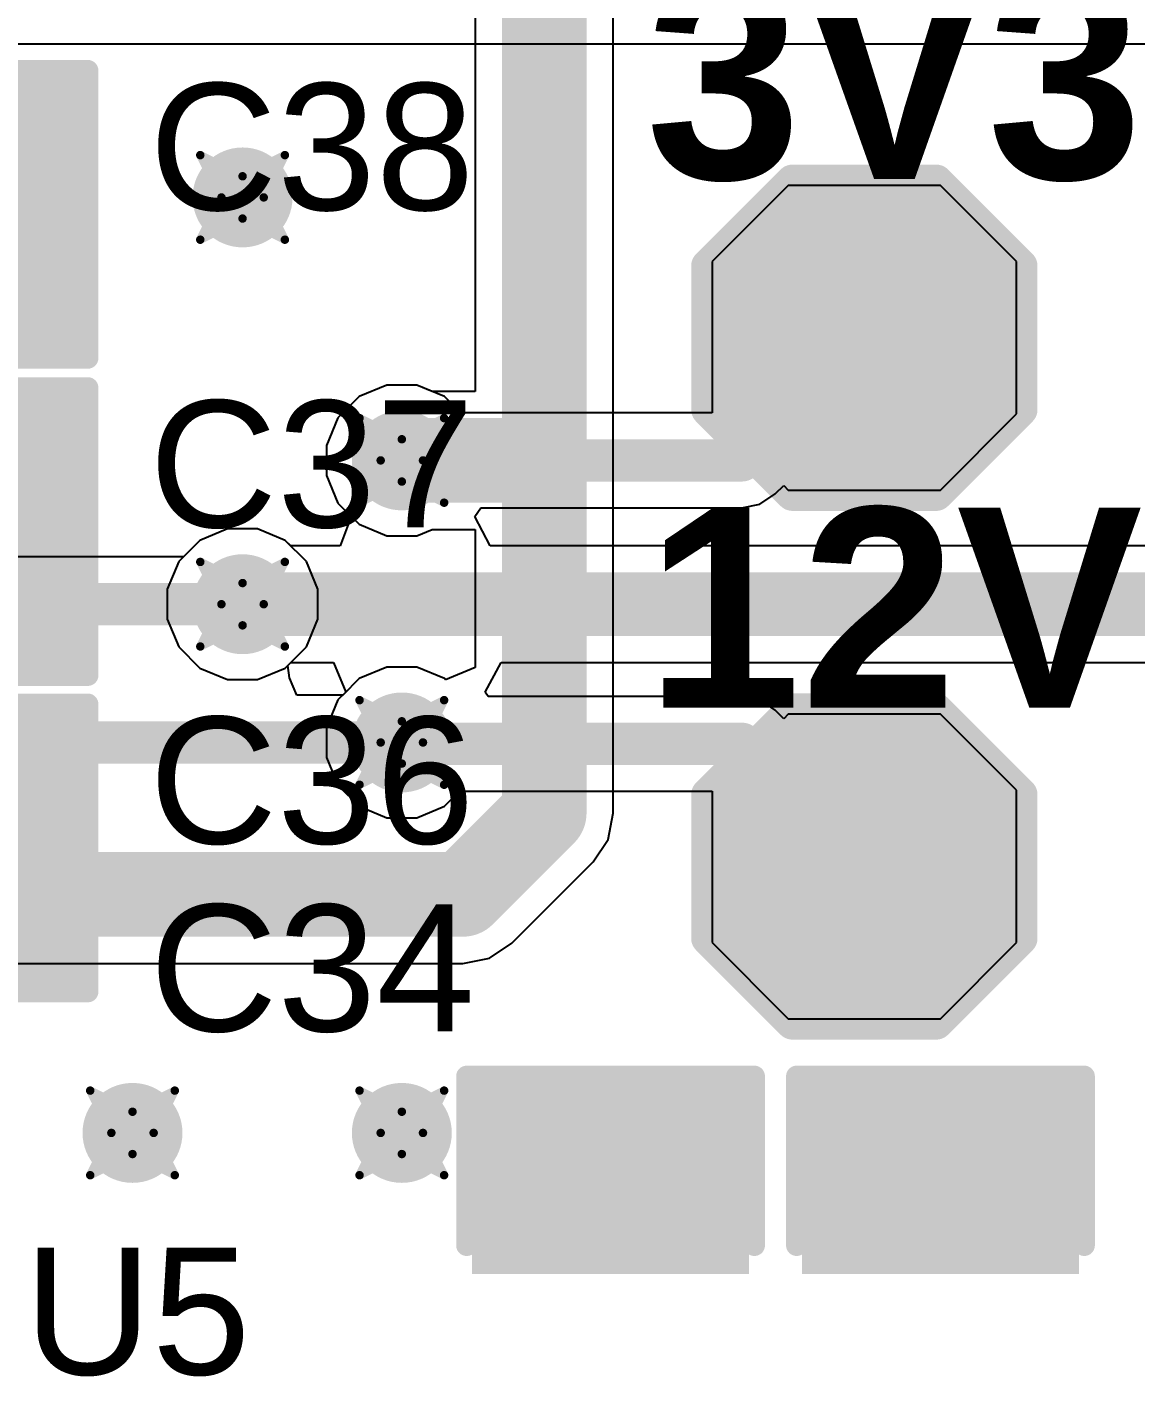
# Model space of a CAD drawing. Header units: inches. Extents: x -5 to 247, y -53 to 67.
# Drawn here: x 40.59 to 47.25, y -29.07 to -20.94 of the extents above; entities that cross this region are included whole.
import ezdxf

# ---------------------------------------------------------------- set-up
doc = ezdxf.new("R2010")
doc.units = ezdxf.units.IN
for name, color, linetype in [('Board Outline', 216, 'Continuous'), ('Bottom Layer', 5, 'Continuous'), ('Drill Drawing', 1, 'Continuous'), ('Top Layer', 1, 'Continuous'), ('Top Overlay', 2, 'Continuous'), ('Top Paste', 8, 'Continuous'), ('Top Solder', 216, 'Continuous'), ('Via Holes', 16, 'Continuous')]:
    doc.layers.add(name, color=color, linetype=linetype)
doc.styles.add('Arial', font='', dxfattribs={"height": 0.2})
doc.styles.add('Arial_Bold', font='', dxfattribs={"height": 0.2})
doc.styles.get('Arial').set_extended_font_data('Arial')
doc.styles.get('Arial_Bold').set_extended_font_data('Arial', bold=True)

# ---------------------------------------------------------------- blocks, each defined once
blk = doc.blocks.new('T__________16')
at = {"layer": 'Top Layer'}
blk.add_hatch(color=1, dxfattribs=at).paths.add_polyline_path([(0.3809999999999999, 0.7619999999999999), (-0.3809999999999999, 0.7619999999999999), (-0.7619999999999999, 0.3809999999999999), (-0.7619999999999999, -0.3809999999999999), (-0.3809999999999999, -0.7619999999999999), (0.3809999999999999, -0.7619999999999999), (0.7619999999999999, -0.3809999999999999), (0.7619999999999999, 0.3809999999999999)])
at = {"layer": 'Top Paste'}
blk.add_hatch(color=8, dxfattribs=at).paths.add_polyline_path([(0.3809999999999999, 0.7619999999999999), (-0.3809999999999999, 0.7619999999999999), (-0.7619999999999999, 0.3809999999999999), (-0.7619999999999999, -0.3809999999999999), (-0.3809999999999999, -0.7619999999999999), (0.3809999999999999, -0.7619999999999999), (0.7619999999999999, -0.3809999999999999), (0.7619999999999999, 0.3809999999999999)])
at = {"layer": 'Top Solder'}
blk.add_hatch(color=216, dxfattribs=at).paths.add_polyline_path([(0.4318, 0.8636), (-0.4318, 0.8636), (-0.8636, 0.4318), (-0.8636, -0.4318), (-0.4318, -0.8636), (0.4318, -0.8636), (0.8636, -0.4318), (0.8636, 0.4318)])
at = {"layer": 'Top Overlay', "const_width": 0.1999996}
for points in [[(-0.9397999999999999, 0.4318), (-0.4318, 0.9397999999999999)], [(-0.4318, 0.9397999999999999), (0.4318, 0.9397999999999999)], [(0.4318, 0.9397999999999999), (0.9397999999999999, 0.4318)], [(-0.9397999999999999, -0.4318), (-0.9397999999999999, 0.4318)], [(0.9397999999999999, -0.4318), (0.9397999999999999, 0.4318)], [(-0.9397999999999999, -0.4318), (-0.4318, -0.9397999999999999)], [(0.4318, -0.9397999999999999), (0.9397999999999999, -0.4318)], [(-0.4318, -0.9397999999999999), (0.4318, -0.9397999999999999)]]:
    blk.add_lwpolyline(points, dxfattribs=at)
at = {"layer": 'Top Overlay', "const_width": 0.0999998}
for points in [[(-0.4817998999999999, 0.9397999999999999, 1), (-0.3818001, 0.9397999999999999, 1)], [(-0.4817998999999999, 0.9397999999999999, 1), (-0.3818001, 0.9397999999999999, 1)], [(0.3818001, 0.9397999999999999, 1), (0.4817998999999999, 0.9397999999999999, 1)], [(0.3818001, 0.9397999999999999, 1), (0.4817998999999999, 0.9397999999999999, 1)], [(-0.9897999000000001, 0.4318, 1), (-0.8898001, 0.4318, 1)], [(-0.9897999000000001, 0.4318, 1), (-0.8898001, 0.4318, 1)], [(0.8898001, 0.4318, 1), (0.9897999000000001, 0.4318, 1)], [(0.8898001, 0.4318, 1), (0.9897999000000001, 0.4318, 1)], [(-0.9897999000000001, -0.4318, 1), (-0.8898001, -0.4318, 1)], [(-0.9897999000000001, -0.4318, 1), (-0.8898001, -0.4318, 1)], [(0.8898001, -0.4318, 1), (0.9897999000000001, -0.4318, 1)], [(0.8898001, -0.4318, 1), (0.9897999000000001, -0.4318, 1)], [(-0.4817998999999999, -0.9397999999999999, 1), (-0.3818001, -0.9397999999999999, 1)], [(-0.4817998999999999, -0.9397999999999999, 1), (-0.3818001, -0.9397999999999999, 1)], [(0.3818001, -0.9397999999999999, 1), (0.4817998999999999, -0.9397999999999999, 1)], [(0.3818001, -0.9397999999999999, 1), (0.4817998999999999, -0.9397999999999999, 1)]]:
    blk.add_lwpolyline(points, format="xyb", close=True, dxfattribs=at)
blk = doc.blocks.new('T__________18')
at = {"layer": 'Top Layer'}
blk.add_hatch(color=1, dxfattribs=at).paths.add_polyline_path([(0.3809999999999999, 0.7619999999999999), (-0.3809999999999999, 0.7619999999999999), (-0.7619999999999999, 0.3809999999999999), (-0.7619999999999999, -0.3809999999999999), (-0.3809999999999999, -0.7619999999999999), (0.3809999999999999, -0.7619999999999999), (0.7619999999999999, -0.3809999999999999), (0.7619999999999999, 0.3809999999999999)])
at = {"layer": 'Top Paste'}
blk.add_hatch(color=8, dxfattribs=at).paths.add_polyline_path([(0.3809999999999999, 0.7619999999999999), (-0.3809999999999999, 0.7619999999999999), (-0.7619999999999999, 0.3809999999999999), (-0.7619999999999999, -0.3809999999999999), (-0.3809999999999999, -0.7619999999999999), (0.3809999999999999, -0.7619999999999999), (0.7619999999999999, -0.3809999999999999), (0.7619999999999999, 0.3809999999999999)])
at = {"layer": 'Top Solder'}
blk.add_hatch(color=216, dxfattribs=at).paths.add_polyline_path([(0.4318, 0.8636), (-0.4318, 0.8636), (-0.8636, 0.4318), (-0.8636, -0.4318), (-0.4318, -0.8636), (0.4318, -0.8636), (0.8636, -0.4318), (0.8636, 0.4318)])
at = {"layer": 'Top Overlay', "const_width": 0.1999996}
for points in [[(-0.9397999999999999, 0.4318), (-0.4318, 0.9397999999999999)], [(-0.4318, 0.9397999999999999), (0.4318, 0.9397999999999999)], [(0.4318, 0.9397999999999999), (0.9397999999999999, 0.4318)], [(-0.9397999999999999, -0.4318), (-0.9397999999999999, 0.4318)], [(0.9397999999999999, -0.4318), (0.9397999999999999, 0.4318)], [(-0.9397999999999999, -0.4318), (-0.4318, -0.9397999999999999)], [(0.4318, -0.9397999999999999), (0.9397999999999999, -0.4318)], [(-0.4318, -0.9397999999999999), (0.4318, -0.9397999999999999)]]:
    blk.add_lwpolyline(points, dxfattribs=at)
at = {"layer": 'Top Overlay', "const_width": 0.0999998}
for points in [[(-0.4817998999999999, 0.9397999999999999, 1), (-0.3818001, 0.9397999999999999, 1)], [(-0.4817998999999999, 0.9397999999999999, 1), (-0.3818001, 0.9397999999999999, 1)], [(0.3818001, 0.9397999999999999, 1), (0.4817998999999999, 0.9397999999999999, 1)], [(0.3818001, 0.9397999999999999, 1), (0.4817998999999999, 0.9397999999999999, 1)], [(-0.9897999000000001, 0.4318, 1), (-0.8898001, 0.4318, 1)], [(-0.9897999000000001, 0.4318, 1), (-0.8898001, 0.4318, 1)], [(0.8898001, 0.4318, 1), (0.9897999000000001, 0.4318, 1)], [(0.8898001, 0.4318, 1), (0.9897999000000001, 0.4318, 1)], [(-0.9897999000000001, -0.4318, 1), (-0.8898001, -0.4318, 1)], [(-0.9897999000000001, -0.4318, 1), (-0.8898001, -0.4318, 1)], [(0.8898001, -0.4318, 1), (0.9897999000000001, -0.4318, 1)], [(0.8898001, -0.4318, 1), (0.9897999000000001, -0.4318, 1)], [(-0.4817998999999999, -0.9397999999999999, 1), (-0.3818001, -0.9397999999999999, 1)], [(-0.4817998999999999, -0.9397999999999999, 1), (-0.3818001, -0.9397999999999999, 1)], [(0.3818001, -0.9397999999999999, 1), (0.4817998999999999, -0.9397999999999999, 1)], [(0.3818001, -0.9397999999999999, 1), (0.4817998999999999, -0.9397999999999999, 1)]]:
    blk.add_lwpolyline(points, format="xyb", close=True, dxfattribs=at)
blk = doc.blocks.new('C___0805_38')
at = {"layer": 'Top Layer'}
for points in [[(-1.524, 0.7619999999999999), (-0.508, 0.7619999999999999), (-0.508, -0.7619999999999999), (-1.524, -0.7619999999999999)], [(0.508, 0.7619999999999999), (1.524, 0.7619999999999999), (1.524, -0.7619999999999999), (0.508, -0.7619999999999999)]]:
    blk.add_hatch(color=1, dxfattribs=at).paths.add_polyline_path(points)
at = {"layer": 'Top Paste'}
for points in [[(-1.524, 0.7619999999999999), (-0.508, 0.7619999999999999), (-0.508, -0.7619999999999999), (-1.524, -0.7619999999999999)], [(0.508, 0.7619999999999999), (1.524, 0.7619999999999999), (1.524, -0.7619999999999999), (0.508, -0.7619999999999999)]]:
    blk.add_hatch(color=8, dxfattribs=at).paths.add_polyline_path(points)
at = {"layer": 'Top Solder'}
for points in [[(-1.59399986, 0.8319998599999999), (-0.4380001399999999, 0.8319998599999999), (-0.4380001399999999, -0.8319998599999999), (-1.59399986, -0.8319998599999999)], [(0.4380001399999999, 0.8319998599999999), (1.59399986, 0.8319998599999999), (1.59399986, -0.8319998599999999), (0.4380001399999999, -0.8319998599999999)]]:
    blk.add_hatch(color=216, dxfattribs=at).paths.add_polyline_path(points)
at = {"layer": 'Top Overlay', "const_width": 0.127}
for points in [[(-0.6096, 0.8636), (-1.6256, 0.8636)], [(-1.6256, 0.8636), (-1.6256, -0.8636)], [(1.6256, 0.8636), (0.6096, 0.8636)], [(1.6256, 0.8636), (1.6256, -0.8636)], [(-0.6096, -0.8636), (-1.6256, -0.8636)], [(1.6256, -0.8636), (0.6096, -0.8636)]]:
    blk.add_lwpolyline(points, dxfattribs=at)
at = {"layer": 'Top Overlay', "const_width": 0.0635}
for points in [[(-1.65735, 0.8636, 1), (-1.59385, 0.8636, 1)], [(-1.65735, 0.8636, 1), (-1.59385, 0.8636, 1)], [(-0.64135, 0.8636, 1), (-0.57785, 0.8636, 1)], [(0.57785, 0.8636, 1), (0.64135, 0.8636, 1)], [(1.59385, 0.8636, 1), (1.65735, 0.8636, 1)], [(1.59385, 0.8636, 1), (1.65735, 0.8636, 1)], [(-1.65735, -0.8636, 1), (-1.59385, -0.8636, 1)], [(-1.65735, -0.8636, 1), (-1.59385, -0.8636, 1)], [(-0.64135, -0.8636, 1), (-0.57785, -0.8636, 1)], [(0.57785, -0.8636, 1), (0.64135, -0.8636, 1)], [(1.59385, -0.8636, 1), (1.65735, -0.8636, 1)], [(1.59385, -0.8636, 1), (1.65735, -0.8636, 1)]]:
    blk.add_lwpolyline(points, format="xyb", close=True, dxfattribs=at)
blk = doc.blocks.new('C___0805_39')
at = {"layer": 'Top Layer'}
for points in [[(-1.524, 0.7619999999999999), (-0.508, 0.7619999999999999), (-0.508, -0.7619999999999999), (-1.524, -0.7619999999999999)], [(0.508, 0.7619999999999999), (1.524, 0.7619999999999999), (1.524, -0.7619999999999999), (0.508, -0.7619999999999999)]]:
    blk.add_hatch(color=1, dxfattribs=at).paths.add_polyline_path(points)
at = {"layer": 'Top Paste'}
for points in [[(-1.524, 0.7619999999999999), (-0.508, 0.7619999999999999), (-0.508, -0.7619999999999999), (-1.524, -0.7619999999999999)], [(0.508, 0.7619999999999999), (1.524, 0.7619999999999999), (1.524, -0.7619999999999999), (0.508, -0.7619999999999999)]]:
    blk.add_hatch(color=8, dxfattribs=at).paths.add_polyline_path(points)
at = {"layer": 'Top Solder'}
for points in [[(-1.59399986, 0.8319998599999999), (-0.4380001399999999, 0.8319998599999999), (-0.4380001399999999, -0.8319998599999999), (-1.59399986, -0.8319998599999999)], [(0.4380001399999999, 0.8319998599999999), (1.59399986, 0.8319998599999999), (1.59399986, -0.8319998599999999), (0.4380001399999999, -0.8319998599999999)]]:
    blk.add_hatch(color=216, dxfattribs=at).paths.add_polyline_path(points)
at = {"layer": 'Top Overlay', "const_width": 0.127}
for points in [[(-0.6096, 0.8636), (-1.6256, 0.8636)], [(-1.6256, 0.8636), (-1.6256, -0.8636)], [(1.6256, 0.8636), (0.6096, 0.8636)], [(1.6256, 0.8636), (1.6256, -0.8636)], [(-0.6096, -0.8636), (-1.6256, -0.8636)], [(1.6256, -0.8636), (0.6096, -0.8636)]]:
    blk.add_lwpolyline(points, dxfattribs=at)
at = {"layer": 'Top Overlay', "const_width": 0.0635}
for points in [[(-1.65735, 0.8636, 1), (-1.59385, 0.8636, 1)], [(-1.65735, 0.8636, 1), (-1.59385, 0.8636, 1)], [(-0.64135, 0.8636, 1), (-0.57785, 0.8636, 1)], [(0.57785, 0.8636, 1), (0.64135, 0.8636, 1)], [(1.59385, 0.8636, 1), (1.65735, 0.8636, 1)], [(1.59385, 0.8636, 1), (1.65735, 0.8636, 1)], [(-1.65735, -0.8636, 1), (-1.59385, -0.8636, 1)], [(-1.65735, -0.8636, 1), (-1.59385, -0.8636, 1)], [(-0.64135, -0.8636, 1), (-0.57785, -0.8636, 1)], [(0.57785, -0.8636, 1), (0.64135, -0.8636, 1)], [(1.59385, -0.8636, 1), (1.65735, -0.8636, 1)], [(1.59385, -0.8636, 1), (1.65735, -0.8636, 1)]]:
    blk.add_lwpolyline(points, format="xyb", close=True, dxfattribs=at)
blk = doc.blocks.new('C___0805_40')
at = {"layer": 'Top Layer'}
for points in [[(-1.524, 0.7619999999999999), (-0.508, 0.7619999999999999), (-0.508, -0.7619999999999999), (-1.524, -0.7619999999999999)], [(0.508, 0.7619999999999999), (1.524, 0.7619999999999999), (1.524, -0.7619999999999999), (0.508, -0.7619999999999999)]]:
    blk.add_hatch(color=1, dxfattribs=at).paths.add_polyline_path(points)
at = {"layer": 'Top Paste'}
for points in [[(-1.524, 0.7619999999999999), (-0.508, 0.7619999999999999), (-0.508, -0.7619999999999999), (-1.524, -0.7619999999999999)], [(0.508, 0.7619999999999999), (1.524, 0.7619999999999999), (1.524, -0.7619999999999999), (0.508, -0.7619999999999999)]]:
    blk.add_hatch(color=8, dxfattribs=at).paths.add_polyline_path(points)
at = {"layer": 'Top Solder'}
for points in [[(-1.59399986, 0.8319998599999999), (-0.4380001399999999, 0.8319998599999999), (-0.4380001399999999, -0.8319998599999999), (-1.59399986, -0.8319998599999999)], [(0.4380001399999999, 0.8319998599999999), (1.59399986, 0.8319998599999999), (1.59399986, -0.8319998599999999), (0.4380001399999999, -0.8319998599999999)]]:
    blk.add_hatch(color=216, dxfattribs=at).paths.add_polyline_path(points)
at = {"layer": 'Top Overlay', "const_width": 0.127}
for points in [[(-0.6096, 0.8636), (-1.6256, 0.8636)], [(-1.6256, 0.8636), (-1.6256, -0.8636)], [(1.6256, 0.8636), (0.6096, 0.8636)], [(1.6256, 0.8636), (1.6256, -0.8636)], [(-0.6096, -0.8636), (-1.6256, -0.8636)], [(1.6256, -0.8636), (0.6096, -0.8636)]]:
    blk.add_lwpolyline(points, dxfattribs=at)
at = {"layer": 'Top Overlay', "const_width": 0.0635}
for points in [[(-1.65735, 0.8636, 1), (-1.59385, 0.8636, 1)], [(-1.65735, 0.8636, 1), (-1.59385, 0.8636, 1)], [(-0.64135, 0.8636, 1), (-0.57785, 0.8636, 1)], [(0.57785, 0.8636, 1), (0.64135, 0.8636, 1)], [(1.59385, 0.8636, 1), (1.65735, 0.8636, 1)], [(1.59385, 0.8636, 1), (1.65735, 0.8636, 1)], [(-1.65735, -0.8636, 1), (-1.59385, -0.8636, 1)], [(-1.65735, -0.8636, 1), (-1.59385, -0.8636, 1)], [(-0.64135, -0.8636, 1), (-0.57785, -0.8636, 1)], [(0.57785, -0.8636, 1), (0.64135, -0.8636, 1)], [(1.59385, -0.8636, 1), (1.65735, -0.8636, 1)], [(1.59385, -0.8636, 1), (1.65735, -0.8636, 1)]]:
    blk.add_lwpolyline(points, format="xyb", close=True, dxfattribs=at)
blk = doc.blocks.new('C___0805_48')
at = {"layer": 'Top Layer'}
for points in [[(-1.524, 0.7619999999999999), (-0.508, 0.7619999999999999), (-0.508, -0.7619999999999999), (-1.524, -0.7619999999999999)], [(0.508, 0.7619999999999999), (1.524, 0.7619999999999999), (1.524, -0.7619999999999999), (0.508, -0.7619999999999999)]]:
    blk.add_hatch(color=1, dxfattribs=at).paths.add_polyline_path(points)
at = {"layer": 'Top Paste'}
for points in [[(-1.524, 0.7619999999999999), (-0.508, 0.7619999999999999), (-0.508, -0.7619999999999999), (-1.524, -0.7619999999999999)], [(0.508, 0.7619999999999999), (1.524, 0.7619999999999999), (1.524, -0.7619999999999999), (0.508, -0.7619999999999999)]]:
    blk.add_hatch(color=8, dxfattribs=at).paths.add_polyline_path(points)
at = {"layer": 'Top Solder'}
for points in [[(-1.59399986, 0.8319998599999999), (-0.4380001399999999, 0.8319998599999999), (-0.4380001399999999, -0.8319998599999999), (-1.59399986, -0.8319998599999999)], [(0.4380001399999999, 0.8319998599999999), (1.59399986, 0.8319998599999999), (1.59399986, -0.8319998599999999), (0.4380001399999999, -0.8319998599999999)]]:
    blk.add_hatch(color=216, dxfattribs=at).paths.add_polyline_path(points)
at = {"layer": 'Top Overlay', "const_width": 0.127}
for points in [[(-1.6256, -0.8636), (-1.6256, 0.8636)], [(-0.6096, 0.8636), (-1.6256, 0.8636)], [(1.6256, 0.8636), (0.6096, 0.8636)], [(1.6256, -0.8636), (1.6256, 0.8636)], [(-0.6096, -0.8636), (-1.6256, -0.8636)], [(1.6256, -0.8636), (0.6096, -0.8636)]]:
    blk.add_lwpolyline(points, dxfattribs=at)
at = {"layer": 'Top Overlay', "const_width": 0.0635}
for points in [[(-1.65735, 0.8636, 1), (-1.59385, 0.8636, 1)], [(-1.65735, 0.8636, 1), (-1.59385, 0.8636, 1)], [(-0.64135, 0.8636, 1), (-0.57785, 0.8636, 1)], [(0.57785, 0.8636, 1), (0.64135, 0.8636, 1)], [(1.59385, 0.8636, 1), (1.65735, 0.8636, 1)], [(1.59385, 0.8636, 1), (1.65735, 0.8636, 1)], [(-1.65735, -0.8636, 1), (-1.59385, -0.8636, 1)], [(-1.65735, -0.8636, 1), (-1.59385, -0.8636, 1)], [(-0.64135, -0.8636, 1), (-0.57785, -0.8636, 1)], [(0.57785, -0.8636, 1), (0.64135, -0.8636, 1)], [(1.59385, -0.8636, 1), (1.65735, -0.8636, 1)], [(1.59385, -0.8636, 1), (1.65735, -0.8636, 1)]]:
    blk.add_lwpolyline(points, format="xyb", close=True, dxfattribs=at)
blk = doc.blocks.new('C___0805_49')
at = {"layer": 'Top Layer'}
for points in [[(-1.524, 0.7619999999999999), (-0.508, 0.7619999999999999), (-0.508, -0.7619999999999999), (-1.524, -0.7619999999999999)], [(0.508, 0.7619999999999999), (1.524, 0.7619999999999999), (1.524, -0.7619999999999999), (0.508, -0.7619999999999999)]]:
    blk.add_hatch(color=1, dxfattribs=at).paths.add_polyline_path(points)
at = {"layer": 'Top Paste'}
for points in [[(-1.524, 0.7619999999999999), (-0.508, 0.7619999999999999), (-0.508, -0.7619999999999999), (-1.524, -0.7619999999999999)], [(0.508, 0.7619999999999999), (1.524, 0.7619999999999999), (1.524, -0.7619999999999999), (0.508, -0.7619999999999999)]]:
    blk.add_hatch(color=8, dxfattribs=at).paths.add_polyline_path(points)
at = {"layer": 'Top Solder'}
for points in [[(-1.59399986, 0.8319998599999999), (-0.4380001399999999, 0.8319998599999999), (-0.4380001399999999, -0.8319998599999999), (-1.59399986, -0.8319998599999999)], [(0.4380001399999999, 0.8319998599999999), (1.59399986, 0.8319998599999999), (1.59399986, -0.8319998599999999), (0.4380001399999999, -0.8319998599999999)]]:
    blk.add_hatch(color=216, dxfattribs=at).paths.add_polyline_path(points)
at = {"layer": 'Top Overlay', "const_width": 0.127}
for points in [[(-1.6256, -0.8636), (-1.6256, 0.8636)], [(-0.6096, 0.8636), (-1.6256, 0.8636)], [(1.6256, 0.8636), (0.6096, 0.8636)], [(1.6256, -0.8636), (1.6256, 0.8636)], [(-0.6096, -0.8636), (-1.6256, -0.8636)], [(1.6256, -0.8636), (0.6096, -0.8636)]]:
    blk.add_lwpolyline(points, dxfattribs=at)
at = {"layer": 'Top Overlay', "const_width": 0.0635}
for points in [[(-1.65735, 0.8636, 1), (-1.59385, 0.8636, 1)], [(-1.65735, 0.8636, 1), (-1.59385, 0.8636, 1)], [(-0.64135, 0.8636, 1), (-0.57785, 0.8636, 1)], [(0.57785, 0.8636, 1), (0.64135, 0.8636, 1)], [(1.59385, 0.8636, 1), (1.65735, 0.8636, 1)], [(1.59385, 0.8636, 1), (1.65735, 0.8636, 1)], [(-1.65735, -0.8636, 1), (-1.59385, -0.8636, 1)], [(-1.65735, -0.8636, 1), (-1.59385, -0.8636, 1)], [(-0.64135, -0.8636, 1), (-0.57785, -0.8636, 1)], [(0.57785, -0.8636, 1), (0.64135, -0.8636, 1)], [(1.59385, -0.8636, 1), (1.65735, -0.8636, 1)], [(1.59385, -0.8636, 1), (1.65735, -0.8636, 1)]]:
    blk.add_lwpolyline(points, format="xyb", close=True, dxfattribs=at)

msp = doc.modelspace()

# ---------------------------------------------------------------- hatches: boundary and pattern name
at = {"layer": 'Bottom Layer'}
h = msp.add_hatch(color=5, dxfattribs=at)
edge = h.paths.add_edge_path()
edge.add_arc((41.8846, -21.9664534), 0.2999994, 0, 360)
h = msp.add_hatch(color=5, dxfattribs=at)
edge = h.paths.add_edge_path()
edge.add_arc((42.84094555999999, -23.5458), 0.2999994, 0, 360)
h = msp.add_hatch(color=5, dxfattribs=at)
edge = h.paths.add_edge_path()
edge.add_arc((41.8846, -24.4094), 0.2999994, 0, 360)
h = msp.add_hatch(color=5, dxfattribs=at)
edge = h.paths.add_edge_path()
edge.add_arc((42.84094555999999, -25.23961932), 0.2999994, 0, 360)
h = msp.add_hatch(color=5, dxfattribs=at)
edge = h.paths.add_edge_path()
edge.add_arc((41.22362088, -27.5844), 0.2999994, 0, 360)
h = msp.add_hatch(color=5, dxfattribs=at)
edge = h.paths.add_edge_path()
edge.add_arc((42.84094555999999, -27.5844), 0.2999994, 0, 360)
at = {"layer": 'Top Layer'}
h = msp.add_hatch(color=1, dxfattribs=at)
edge = h.paths.add_edge_path()
edge.add_arc((41.8846, -21.9664534), 0.2999994, 0, 360)
h = msp.add_hatch(color=1, dxfattribs=at)
edge = h.paths.add_edge_path()
edge.add_arc((42.84094555999999, -23.5458), 0.2999994, 0, 360)
h = msp.add_hatch(color=1, dxfattribs=at)
edge = h.paths.add_edge_path()
edge.add_arc((41.8846, -24.4094), 0.2999994, 0, 360)
h = msp.add_hatch(color=1, dxfattribs=at)
edge = h.paths.add_edge_path()
edge.add_arc((42.84094555999999, -25.23961932), 0.2999994, 0, 360)
h = msp.add_hatch(color=1, dxfattribs=at)
edge = h.paths.add_edge_path()
edge.add_arc((41.22362088, -27.5844), 0.2999994, 0, 360)
h = msp.add_hatch(color=1, dxfattribs=at)
edge = h.paths.add_edge_path()
edge.add_arc((42.84094555999999, -27.5844), 0.2999994, 0, 360)
at = {"layer": 'Via Holes'}
h = msp.add_hatch(color=7, dxfattribs=at)
edge = h.paths.add_edge_path()
edge.add_arc((41.8846, -21.9664534), 0.1499997, 0, 360)
h = msp.add_hatch(color=7, dxfattribs=at)
edge = h.paths.add_edge_path()
edge.add_arc((42.84094555999999, -23.5458), 0.1499997, 0, 360)
h = msp.add_hatch(color=7, dxfattribs=at)
edge = h.paths.add_edge_path()
edge.add_arc((41.8846, -24.4094), 0.1499997, 0, 360)
h = msp.add_hatch(color=7, dxfattribs=at)
edge = h.paths.add_edge_path()
edge.add_arc((42.84094555999999, -25.23961932), 0.1499997, 0, 360)
h = msp.add_hatch(color=7, dxfattribs=at)
edge = h.paths.add_edge_path()
edge.add_arc((41.22362088, -27.5844), 0.1499997, 0, 360)
h = msp.add_hatch(color=7, dxfattribs=at)
edge = h.paths.add_edge_path()
edge.add_arc((42.84094555999999, -27.5844), 0.1499997, 0, 360)

# ---------------------------------------------------------------- linework, layer by layer
at = {"layer": 'Board Outline', "const_width": 0.254}
msp.add_lwpolyline([(49.77204929999999, 6.34762002, -0.6503997786023338), (32.11751006, -53.0546564)], format="xyb", dxfattribs=at)
at = {"layer": 'Bottom Layer'}
for p, q in [((43.28190734, -19.29177752), (43.28190734, -23.1314371)), ((44.11063314, -23.5458), (44.11063314, -19.29177752)), ((42.58468242, -23.16227524), (42.45742079999999, -23.28953686)), ((42.75095844, -23.0934006), (42.58468242, -23.16227524)), ((42.93093268, -23.0934006), (42.75095844, -23.0934006)), ((43.02275875999999, -23.1314371), (42.93093268, -23.0934006)), ((43.28190734, -23.1314371), (43.02275875999999, -23.1314371)), ((42.45742079999999, -23.28953686), (42.38854616, -23.45581288)), ((42.38854616, -23.45581288), (42.38854616, -23.63578712)), ((44.11063314, -25.6637282), (44.11063314, -23.5458)), ((42.38854616, -23.63578712), (42.45742079999999, -23.80206314)), ((42.45742079999999, -23.80206314), (42.58468242, -23.92932476)), ((41.79461288, -23.9570006), (41.62833686, -24.02587524)), ((41.97458712, -23.9570006), (41.79461288, -23.9570006)), ((42.14086314, -24.02587524), (41.97458712, -23.9570006)), ((42.58468242, -23.92932476), (42.75095844, -23.9981994)), ((42.93093268, -23.9981994), (43.02275875999999, -23.9601629)), ((43.02275875999999, -23.9601629), (43.28190734, -23.9601629)), ((43.28190734, -23.9601629), (43.28190734, -24.78934336)), ((41.62833686, -24.02587524), (41.5296858, -24.1245263)), ((42.26812476, -24.15313686), (42.14086314, -24.02587524)), ((42.75095844, -23.9981994), (42.93093268, -23.9981994)), ((41.5296858, -24.1245263), (18.28597562, -24.12453392)), ((42.3369994, -24.31941288), (42.26812476, -24.15313686)), ((42.3369994, -24.49938712), (42.3369994, -24.31941288)), ((42.26812476, -24.66566314), (42.3369994, -24.49938712)), ((42.15684227999999, -24.77694562), (42.26812476, -24.66566314)), ((42.16629362, -24.85130666), (42.15684227999999, -24.77694562)), ((42.75095844, -24.78721992), (42.58468242, -24.85609456)), ((42.93093268, -24.78721992), (42.75095844, -24.78721992)), ((43.0972087, -24.85609456), (42.93093268, -24.78721992)), ((43.28190734, -24.78934336), (43.10410734, -24.8629932)), ((42.21135068, -24.95474562), (42.16629362, -24.85130666)), ((42.58468242, -24.85609456), (42.48603136, -24.95474562)), ((43.10410734, -24.8629932), (43.0972087, -24.85609456)), ((42.48603136, -24.95474562), (42.21135068, -24.95474562)), ((44.07909142, -25.82229786), (44.11063314, -25.6637282)), ((43.9892694, -25.95672736), (44.07909142, -25.82229786)), ((43.50093915999999, -26.4450576), (43.9892694, -25.95672736)), ((43.36650966, -26.53487962), (43.50093915999999, -26.4450576)), ((19.19846046, -26.56642134), (43.20794, -26.56642134)), ((43.20794, -26.56642134), (43.36650966, -26.53487962))]:
    msp.add_line(p, q, dxfattribs=at)
for points, const_width in [([(43.69627024, -23.5458), (43.69627024, -19.10996432)], 0.508), ([(42.84094555999999, -23.5458), (43.69627024, -23.5458)], 0.508), ([(43.69627024, -25.6637282), (43.69627024, -23.5458)], 0.508), ([(18.28597562, -24.40940762), (41.8846, -24.4094)], 0.254), ([(37.5158, -25.23961932), (42.84094555999999, -25.23961932)], 0.254), ([(43.20794, -26.15205844), (43.69627024, -25.6637282)], 0.508), ([(19.02682504, -26.15205844), (43.20794, -26.15205844)], 0.508)]:
    msp.add_lwpolyline(points, dxfattribs=dict(at, const_width=const_width))
for points, const_width in [([(42.71394556, -23.5458, 1), (42.96794556, -23.5458, 1)], 0.254), ([(43.56927023999999, -23.5458, 1), (43.82327023999999, -23.5458, 1)], 0.254), ([(43.56927023999999, -23.5458, 1), (43.82327023999999, -23.5458, 1)], 0.254), ([(43.56927023999999, -23.5458, 1), (43.82327023999999, -23.5458, 1)], 0.254), ([(41.8211, -24.4094, 1), (41.9481, -24.4094, 1)], 0.127), ([(42.77744556, -25.23961932, 1), (42.90444556, -25.23961932, 1)], 0.127), ([(43.56927023999999, -25.6637282, 1), (43.82327023999999, -25.6637282, 1)], 0.254), ([(43.56927023999999, -25.6637282, 1), (43.82327023999999, -25.6637282, 1)], 0.254), ([(43.08094, -26.15205844, 1), (43.33494, -26.15205844, 1)], 0.254), ([(43.08094, -26.15205844, 1), (43.33494, -26.15205844, 1)], 0.254)]:
    msp.add_lwpolyline(points, format="xyb", close=True, dxfattribs=dict(at, const_width=const_width))
at = {"layer": 'Drill Drawing', "const_width": 0.0508}
for points in [[(41.6306, -21.7124534), (41.8846, -21.8394534)], [(41.6306, -21.7124534), (41.7576, -21.9664534)], [(41.8846, -21.8394534), (42.1386, -21.7124534)], [(42.01159999999999, -21.9664534), (42.1386, -21.7124534)], [(41.6306, -22.2204534), (41.7576, -21.9664534)], [(42.01159999999999, -21.9664534), (42.1386, -22.2204534)], [(41.6306, -22.2204534), (41.8846, -22.0934534)], [(41.8846, -22.0934534), (42.1386, -22.2204534)], [(42.58694556, -23.2918), (42.84094555999999, -23.4188)], [(42.58694556, -23.2918), (42.71394556, -23.5458)], [(42.84094555999999, -23.4188), (43.09494555999999, -23.2918)], [(42.96794556, -23.5458), (43.09494555999999, -23.2918)], [(42.58694556, -23.7998), (42.71394556, -23.5458)], [(42.96794556, -23.5458), (43.09494555999999, -23.7998)], [(42.58694556, -23.7998), (42.84094555999999, -23.6728)], [(42.84094555999999, -23.6728), (43.09494555999999, -23.7998)], [(41.6306, -24.1554), (41.8846, -24.2824)], [(41.6306, -24.1554), (41.7576, -24.4094)], [(41.8846, -24.2824), (42.1386, -24.1554)], [(42.01159999999999, -24.4094), (42.1386, -24.1554)], [(41.6306, -24.6634), (41.7576, -24.4094)], [(42.01159999999999, -24.4094), (42.1386, -24.6634)], [(41.6306, -24.6634), (41.8846, -24.5364)], [(41.8846, -24.5364), (42.1386, -24.6634)], [(42.58694556, -24.98561932), (42.84094555999999, -25.11261932)], [(42.58694556, -24.98561932), (42.71394556, -25.23961932)], [(42.84094555999999, -25.11261932), (43.09494555999999, -24.98561932)], [(42.96794556, -25.23961932), (43.09494555999999, -24.98561932)], [(42.58694556, -25.49361932), (42.71394556, -25.23961932)], [(42.96794556, -25.23961932), (43.09494555999999, -25.49361932)], [(42.58694556, -25.49361932), (42.84094555999999, -25.36661932)], [(42.84094555999999, -25.36661932), (43.09494555999999, -25.49361932)], [(40.96962088, -27.3304), (41.22362088, -27.4574)], [(40.96962088, -27.3304), (41.09662088, -27.5844)], [(41.22362088, -27.4574), (41.47762088, -27.3304)], [(41.35062087999999, -27.5844), (41.47762088, -27.3304)], [(42.58694556, -27.3304), (42.84094555999999, -27.4574)], [(42.58694556, -27.3304), (42.71394556, -27.5844)], [(42.84094555999999, -27.4574), (43.09494555999999, -27.3304)], [(42.96794556, -27.5844), (43.09494555999999, -27.3304)], [(40.96962088, -27.8384), (41.09662088, -27.5844)], [(41.35062087999999, -27.5844), (41.47762088, -27.8384)], [(42.58694556, -27.8384), (42.71394556, -27.5844)], [(42.96794556, -27.5844), (43.09494555999999, -27.8384)], [(40.96962088, -27.8384), (41.22362088, -27.7114)], [(41.22362088, -27.7114), (41.47762088, -27.8384)], [(42.58694556, -27.8384), (42.84094555999999, -27.7114)], [(42.84094555999999, -27.7114), (43.09494555999999, -27.8384)]]:
    msp.add_lwpolyline(points, dxfattribs=at)
at = {"layer": 'Drill Drawing', "const_width": 0.0254}
for points in [[(41.6179, -21.7124534, 1), (41.6433, -21.7124534, 1)], [(41.6179, -21.7124534, 1), (41.6433, -21.7124534, 1)], [(42.1259, -21.7124534, 1), (42.1513, -21.7124534, 1)], [(42.1259, -21.7124534, 1), (42.1513, -21.7124534, 1)], [(41.8719, -21.8394534, 1), (41.89729999999999, -21.8394534, 1)], [(41.8719, -21.8394534, 1), (41.89729999999999, -21.8394534, 1)], [(41.74489999999999, -21.9664534, 1), (41.7703, -21.9664534, 1)], [(41.74489999999999, -21.9664534, 1), (41.7703, -21.9664534, 1)], [(41.9989, -21.9664534, 1), (42.0243, -21.9664534, 1)], [(41.9989, -21.9664534, 1), (42.0243, -21.9664534, 1)], [(41.8719, -22.0934534, 1), (41.89729999999999, -22.0934534, 1)], [(41.8719, -22.0934534, 1), (41.89729999999999, -22.0934534, 1)], [(41.6179, -22.2204534, 1), (41.6433, -22.2204534, 1)], [(41.6179, -22.2204534, 1), (41.6433, -22.2204534, 1)], [(42.1259, -22.2204534, 1), (42.1513, -22.2204534, 1)], [(42.1259, -22.2204534, 1), (42.1513, -22.2204534, 1)], [(42.57424555999999, -23.2918, 1), (42.59964556, -23.2918, 1)], [(42.57424555999999, -23.2918, 1), (42.59964556, -23.2918, 1)], [(43.08224556, -23.2918, 1), (43.10764556, -23.2918, 1)], [(43.08224556, -23.2918, 1), (43.10764556, -23.2918, 1)], [(42.82824556, -23.4188, 1), (42.85364556, -23.4188, 1)], [(42.82824556, -23.4188, 1), (42.85364556, -23.4188, 1)], [(42.70124556, -23.5458, 1), (42.72664555999999, -23.5458, 1)], [(42.70124556, -23.5458, 1), (42.72664555999999, -23.5458, 1)], [(42.95524556, -23.5458, 1), (42.98064556, -23.5458, 1)], [(42.95524556, -23.5458, 1), (42.98064556, -23.5458, 1)], [(42.82824556, -23.6728, 1), (42.85364556, -23.6728, 1)], [(42.82824556, -23.6728, 1), (42.85364556, -23.6728, 1)], [(42.57424555999999, -23.7998, 1), (42.59964556, -23.7998, 1)], [(42.57424555999999, -23.7998, 1), (42.59964556, -23.7998, 1)], [(43.08224556, -23.7998, 1), (43.10764556, -23.7998, 1)], [(43.08224556, -23.7998, 1), (43.10764556, -23.7998, 1)], [(41.6179, -24.1554, 1), (41.6433, -24.1554, 1)], [(41.6179, -24.1554, 1), (41.6433, -24.1554, 1)], [(42.1259, -24.1554, 1), (42.1513, -24.1554, 1)], [(42.1259, -24.1554, 1), (42.1513, -24.1554, 1)], [(41.8719, -24.2824, 1), (41.89729999999999, -24.2824, 1)], [(41.8719, -24.2824, 1), (41.89729999999999, -24.2824, 1)], [(41.74489999999999, -24.4094, 1), (41.7703, -24.4094, 1)], [(41.74489999999999, -24.4094, 1), (41.7703, -24.4094, 1)], [(41.9989, -24.4094, 1), (42.0243, -24.4094, 1)], [(41.9989, -24.4094, 1), (42.0243, -24.4094, 1)], [(41.8719, -24.5364, 1), (41.89729999999999, -24.5364, 1)], [(41.8719, -24.5364, 1), (41.89729999999999, -24.5364, 1)], [(41.6179, -24.6634, 1), (41.6433, -24.6634, 1)], [(41.6179, -24.6634, 1), (41.6433, -24.6634, 1)], [(42.1259, -24.6634, 1), (42.1513, -24.6634, 1)], [(42.1259, -24.6634, 1), (42.1513, -24.6634, 1)], [(42.57424555999999, -24.98561932, 1), (42.59964556, -24.98561932, 1)], [(42.57424555999999, -24.98561932, 1), (42.59964556, -24.98561932, 1)], [(43.08224556, -24.98561932, 1), (43.10764556, -24.98561932, 1)], [(43.08224556, -24.98561932, 1), (43.10764556, -24.98561932, 1)], [(42.82824556, -25.11261932, 1), (42.85364556, -25.11261932, 1)], [(42.82824556, -25.11261932, 1), (42.85364556, -25.11261932, 1)], [(42.70124556, -25.23961932, 1), (42.72664555999999, -25.23961932, 1)], [(42.70124556, -25.23961932, 1), (42.72664555999999, -25.23961932, 1)], [(42.95524556, -25.23961932, 1), (42.98064556, -25.23961932, 1)], [(42.95524556, -25.23961932, 1), (42.98064556, -25.23961932, 1)], [(42.82824556, -25.36661932, 1), (42.85364556, -25.36661932, 1)], [(42.82824556, -25.36661932, 1), (42.85364556, -25.36661932, 1)], [(42.57424555999999, -25.49361932, 1), (42.59964556, -25.49361932, 1)], [(42.57424555999999, -25.49361932, 1), (42.59964556, -25.49361932, 1)], [(43.08224556, -25.49361932, 1), (43.10764556, -25.49361932, 1)], [(43.08224556, -25.49361932, 1), (43.10764556, -25.49361932, 1)], [(40.95692088, -27.3304, 1), (40.98232088, -27.3304, 1)], [(40.95692088, -27.3304, 1), (40.98232088, -27.3304, 1)], [(41.46492088, -27.3304, 1), (41.49032088, -27.3304, 1)], [(41.46492088, -27.3304, 1), (41.49032088, -27.3304, 1)], [(42.57424555999999, -27.3304, 1), (42.59964556, -27.3304, 1)], [(42.57424555999999, -27.3304, 1), (42.59964556, -27.3304, 1)], [(43.08224556, -27.3304, 1), (43.10764556, -27.3304, 1)], [(43.08224556, -27.3304, 1), (43.10764556, -27.3304, 1)], [(41.21092088, -27.4574, 1), (41.23632087999999, -27.4574, 1)], [(41.21092088, -27.4574, 1), (41.23632087999999, -27.4574, 1)], [(42.82824556, -27.4574, 1), (42.85364556, -27.4574, 1)], [(42.82824556, -27.4574, 1), (42.85364556, -27.4574, 1)], [(41.08392087999999, -27.5844, 1), (41.10932088, -27.5844, 1)], [(41.08392087999999, -27.5844, 1), (41.10932088, -27.5844, 1)], [(41.33792088, -27.5844, 1), (41.36332088, -27.5844, 1)], [(41.33792088, -27.5844, 1), (41.36332088, -27.5844, 1)], [(42.70124556, -27.5844, 1), (42.72664555999999, -27.5844, 1)], [(42.70124556, -27.5844, 1), (42.72664555999999, -27.5844, 1)], [(42.95524556, -27.5844, 1), (42.98064556, -27.5844, 1)], [(42.95524556, -27.5844, 1), (42.98064556, -27.5844, 1)], [(41.21092088, -27.7114, 1), (41.23632087999999, -27.7114, 1)], [(41.21092088, -27.7114, 1), (41.23632087999999, -27.7114, 1)], [(42.82824556, -27.7114, 1), (42.85364556, -27.7114, 1)], [(42.82824556, -27.7114, 1), (42.85364556, -27.7114, 1)], [(40.95692088, -27.8384, 1), (40.98232088, -27.8384, 1)], [(40.95692088, -27.8384, 1), (40.98232088, -27.8384, 1)], [(41.46492088, -27.8384, 1), (41.49032088, -27.8384, 1)], [(41.46492088, -27.8384, 1), (41.49032088, -27.8384, 1)], [(42.57424555999999, -27.8384, 1), (42.59964556, -27.8384, 1)], [(42.57424555999999, -27.8384, 1), (42.59964556, -27.8384, 1)], [(43.08224556, -27.8384, 1), (43.10764556, -27.8384, 1)], [(43.08224556, -27.8384, 1), (43.10764556, -27.8384, 1)]]:
    msp.add_lwpolyline(points, format="xyb", close=True, dxfattribs=at)
at = {"layer": 'Top Layer'}
for p, q in [((39.12352856, -21.04391778), (55.08066453999999, -21.04391778)), ((45.1612, -21.8948), (44.704, -22.352)), ((46.0756, -21.8948), (45.1612, -21.8948)), ((46.5328, -22.352), (46.0756, -21.8948)), ((44.704, -22.352), (44.704, -23.2609263)), ((46.5328, -23.2664), (46.5328, -22.352)), ((42.58468242, -23.16227524), (42.45742079999999, -23.28953686)), ((42.75095844, -23.0934006), (42.58468242, -23.16227524)), ((42.93093268, -23.0934006), (42.75095844, -23.0934006)), ((43.0972087, -23.16227524), (42.93093268, -23.0934006)), ((43.19585976, -23.2609263), (43.0972087, -23.16227524)), ((42.45742079999999, -23.28953686), (42.38854616, -23.45581288)), ((44.704, -23.2609263), (43.19585976, -23.2609263)), ((46.0756, -23.7236), (46.5328, -23.2664)), ((42.38854616, -23.45581288), (42.38854616, -23.63578712)), ((42.38854616, -23.63578712), (42.45742079999999, -23.80206314)), ((45.0832347, -23.74723724), (45.13403724, -23.69643724)), ((45.13403724, -23.69643724), (45.1612, -23.7236)), ((45.1612, -23.7236), (46.0756, -23.7236)), ((42.45742079999999, -23.80206314), (42.53733936, -23.8819817)), ((44.88179746, -23.83067624), (44.99081426, -23.80898972)), ((44.99081426, -23.80898972), (45.0832347, -23.74723724)), ((42.53733936, -23.8819817), (42.47038496, -24.0597817)), ((43.27915651999999, -23.8819817), (43.31522198, -23.8306737)), ((43.37150838, -24.0597817), (43.27915651999999, -23.8819817)), ((43.31522198, -23.8306737), (44.88178476, -23.8306737)), ((44.88178476, -23.8306737), (44.88179746, -23.83067624)), ((41.79461288, -23.9570006), (41.62833686, -24.02587524)), ((41.97458712, -23.9570006), (41.79461288, -23.9570006)), ((42.14086314, -24.02587524), (41.97458712, -23.9570006)), ((41.62833686, -24.02587524), (41.50107524, -24.15313686)), ((42.1747696, -24.0597817), (42.14086314, -24.02587524)), ((42.47038496, -24.0597817), (42.1747696, -24.0597817)), ((48.85553348, -24.0597817), (43.37150838, -24.0597817)), ((41.50107524, -24.15313686), (41.43220059999999, -24.31941288)), ((41.43220059999999, -24.31941288), (41.43220059999999, -24.49938712)), ((41.43220059999999, -24.49938712), (41.50107524, -24.66566314)), ((41.50107524, -24.66566314), (41.62833686, -24.79292476)), ((41.62833686, -24.79292476), (41.79461288, -24.8617994)), ((41.97458712, -24.8617994), (42.14086314, -24.79292476)), ((42.14086314, -24.79292476), (42.1747696, -24.7590183)), ((42.1747696, -24.7590183), (42.43030884, -24.7590183)), ((42.43030884, -24.7590183), (42.50395868, -24.9368183)), ((43.3423441, -24.9368183), (43.43738073999999, -24.7590183)), ((43.43738073999999, -24.7590183), (48.83008776, -24.7590183)), ((41.79461288, -24.8617994), (41.97458712, -24.8617994)), ((42.50395868, -24.9368183), (42.45742079999999, -24.98335618)), ((43.3596542, -24.9627263), (43.3423441, -24.9368183)), ((42.45742079999999, -24.98335618), (42.38854616, -25.1496322)), ((44.88178476, -24.9627263), (43.3596542, -24.9627263)), ((44.88179746, -24.96272376), (44.88178476, -24.9627263)), ((44.99081426, -24.98441028), (44.88179746, -24.96272376)), ((45.0832347, -25.04616276), (44.99081426, -24.98441028)), ((45.13403724, -25.09696276), (45.0832347, -25.04616276)), ((45.1612, -25.0698), (45.13403724, -25.09696276)), ((46.0756, -25.0698), (45.1612, -25.0698)), ((46.5328, -25.527), (46.0756, -25.0698)), ((42.38854616, -25.1496322), (42.38854616, -25.32960644)), ((42.38854616, -25.32960644), (42.45742079999999, -25.49588246)), ((42.45742079999999, -25.49588246), (42.58468242, -25.62314408)), ((46.5328, -26.4414), (46.5328, -25.527)), ((43.0972087, -25.62314408), (43.18787908, -25.5324737)), ((43.18787908, -25.5324737), (44.704, -25.5324737)), ((44.704, -25.5324737), (44.704, -26.4414)), ((42.58468242, -25.62314408), (42.75095844, -25.69201872)), ((42.93093268, -25.69201872), (43.0972087, -25.62314408)), ((42.75095844, -25.69201872), (42.93093268, -25.69201872)), ((44.704, -26.4414), (45.1612, -26.8986)), ((46.0756, -26.8986), (46.5328, -26.4414)), ((45.1612, -26.8986), (46.0756, -26.8986))]:
    msp.add_line(p, q, dxfattribs=at)
for points, const_width in [([(44.88179746, -23.5458), (45.61839746, -22.8092)], 0.254), ([(45.61839746, -22.8092), (45.6184, -22.8092)], 0.254), ([(42.84094555999999, -23.5458), (44.88179746, -23.5458)], 0.254), ([(41.8846, -24.4094), (48.85553348, -24.4094)], 0.3809999999999999), ([(42.84094555999999, -25.23961932), (42.84892624, -25.2476)], 0.254), ([(42.84892624, -25.2476), (44.88179746, -25.2476)], 0.254), ([(44.88179746, -25.2476), (45.61839746, -25.9842)], 0.254), ([(45.61839746, -25.9842), (45.6184, -25.9842)], 0.254)]:
    msp.add_lwpolyline(points, dxfattribs=dict(at, const_width=const_width))
for points, const_width in [([(45.55489746, -22.8092, 1), (45.68189745999999, -22.8092, 1)], 0.127), ([(45.55489746, -22.8092, 1), (45.68189745999999, -22.8092, 1)], 0.127), ([(45.5549, -22.8092, 1), (45.6819, -22.8092, 1)], 0.127), ([(42.77744556, -23.5458, 1), (42.90444556, -23.5458, 1)], 0.127), ([(44.81829746, -23.5458, 1), (44.94529746, -23.5458, 1)], 0.127), ([(44.81829746, -23.5458, 1), (44.94529746, -23.5458, 1)], 0.127), ([(41.78935, -24.4094, 1), (41.97985, -24.4094, 1)], 0.1905), ([(42.77744556, -25.23961932, 1), (42.90444556, -25.23961932, 1)], 0.127), ([(42.78542624, -25.2476, 1), (42.91242623999999, -25.2476, 1)], 0.127), ([(42.78542624, -25.2476, 1), (42.91242623999999, -25.2476, 1)], 0.127), ([(44.81829746, -25.2476, 1), (44.94529746, -25.2476, 1)], 0.127), ([(44.81829746, -25.2476, 1), (44.94529746, -25.2476, 1)], 0.127), ([(45.55489746, -25.9842, 1), (45.68189745999999, -25.9842, 1)], 0.127), ([(45.55489746, -25.9842, 1), (45.68189745999999, -25.9842, 1)], 0.127), ([(45.5549, -25.9842, 1), (45.6819, -25.9842, 1)], 0.127)]:
    msp.add_lwpolyline(points, format="xyb", close=True, dxfattribs=dict(at, const_width=const_width))

# ---------------------------------------------------------------- block references
for name, p, rotation in [('C___0805_38', (39.32965464, -22.0680534), 180), ('C___0805_39', (39.32965464, -23.9730534), 180), ('C___0805_40', (39.32965464, -25.87301404), 180), ('C___0805_49', (44.0944, -28.8696527), 270), ('C___0805_48', (46.0756, -28.8696527), 270)]:
    msp.add_blockref(name, p, dxfattribs=dict(rotation=rotation))
for name, p in [('T__________18', (45.6184, -22.8092)), ('T__________16', (45.6184, -25.9842))]:
    msp.add_blockref(name, p)

# ---------------------------------------------------------------- texts
at = {"layer": 'Top Overlay', "style": 'Arial_Bold'}
for s, p in [('3V3', (44.30649, -21.85497026)), ('12V0', (44.30649761999999, -25.02997026))]:
    msp.add_text(s, height=1.20000014, rotation=360, dxfattribs=at).set_placement(p)
at = {"layer": 'Top Overlay', "style": 'Arial'}
for s, p in [('C38', (41.32383404, -22.04252894)), ('C37', (41.32383404, -23.94752894)), ('C36', (41.32383404, -25.84748958)), ('C34', (41.3261302, -26.97467554)), ('U5', (40.57164606, -29.03639354))]:
    msp.add_text(s, height=0.7619999999999999, dxfattribs=at).set_placement(p)

doc.saveas('drawing.dxf')
